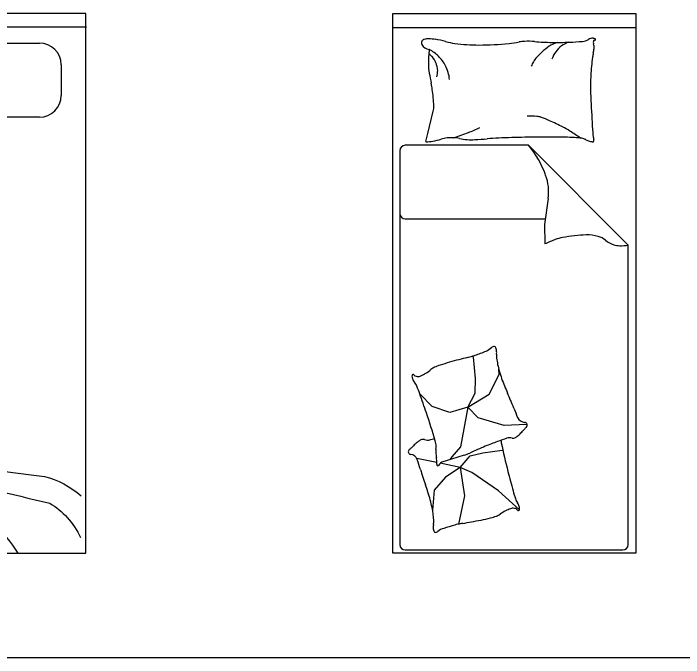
# Model space of a CAD drawing. Header units: millimetres. Extents: x 1787 to 68324, y 1435 to 30835.
# Drawn here: x 16845 to 19327, y 5340 to 7727 of the extents above; entities that cross this region are included whole.
import ezdxf

# ---------------------------------------------------------------- set-up
doc = ezdxf.new("R2010")
doc.units = ezdxf.units.MM
doc.layers.add('www.cad-blocks.net', color=7, linetype='Continuous')
doc.styles.add('DIM_FONT', font='SIMPLEX.shx', dxfattribs={"width": 0.8})

# ---------------------------------------------------------------- blocks, each defined once
blk = doc.blocks.new('A$C5E4A2205')
for p, q in [((0, 2), (0.9, 2)), ((0, 0), (0, 2)), ((0.9, 2), (0.9, 0)), ((0, 1.9476), (0.9, 1.9476)), ((0.1294, 1.5549), (0.1501, 1.6374)), ((0.1219, 1.5249), (0.1294, 1.5549)), ((0.0258, 1.4915), (0.0258, 0.0322)), ((0.5026, 1.5115), (0.0458, 1.5115)), ((0.5026, 1.5115), (0.8716, 1.1417)), ((0.5752, 1.3138), (0.5615, 1.2184)), ((0.0458, 1.2389), (0.5644, 1.2389)), ((0.5615, 1.2184), (0.5633, 1.1459)), ((0.8716, 0.0322), (0.8716, 1.1417)), ((0.2994, 0.727), (0.2945, 0.73)), ((0.3066, 0.6477), (0.2994, 0.727)), ((0.3934, 0.6625), (0.3923, 0.6819)), ((0.3048, 0.5926), (0.3066, 0.6477)), ((0.357, 0.5896), (0.3934, 0.6625)), ((0.1462, 0.5437), (0.0998, 0.5905)), ((0.2784, 0.5409), (0.3048, 0.5926)), ((0.2784, 0.5409), (0.357, 0.5896)), ((0.2106, 0.5217), (0.1462, 0.5437)), ((0.2784, 0.5409), (0.2106, 0.5217)), ((0.2784, 0.5409), (0.251, 0.3941)), ((0.3166, 0.5018), (0.2784, 0.5409)), ((0.4121, 0.4731), (0.3166, 0.5018)), ((0.4953, 0.4773), (0.4121, 0.4731)), ((0.251, 0.3941), (0.2189, 0.3567)), ((0.2862, 0.3605), (0.3332, 0.3725)), ((0.3332, 0.3725), (0.4054, 0.3823)), ((0.1635, 0.3357), (0.0888, 0.3514)), ((0.2178, 0.3485), (0.182, 0.3372)), ((0.2189, 0.3567), (0.2112, 0.3477)), ((0.2642, 0.3631), (0.2178, 0.3485)), ((0.2493, 0.3176), (0.2862, 0.3605)), ((0.2493, 0.3176), (0.1751, 0.3332)), ((0.2493, 0.3176), (0.1957, 0.2824)), ((0.2922, 0.2997), (0.2493, 0.3176)), ((0.2493, 0.3176), (0.266, 0.213)), ((0.3912, 0.2312), (0.2922, 0.2997)), ((0.1957, 0.2824), (0.1535, 0.2335)), ((0.1535, 0.2335), (0.1473, 0.1595)), ((0.4688, 0.1611), (0.3912, 0.2312)), ((0.266, 0.213), (0.2428, 0.1077)), ((0.0458, 0.0122), (0.8516, 0.0122)), ((0.9, 0), (0, 0))]:
    blk.add_line(p, q)
for centre, radius, start, end in [((0.1189, 1.8911), 0.0131, 101.2724, 206.5805), ((0.134, 1.8153), 0.0904, 90, 101.2724), ((0.134, 1.7445), 0.1611, 81.5628, 90), ((0.1129, 1.6025), 0.3048, 74.256, 81.5628), ((0.2613, 2.1289), 0.2422, 254.256, 262.4531), ((0.3192, 2.5656), 0.6827, 262.4531, 270), ((0.3192, 2.9319), 1.049, 270, 276.0867), ((0.3743, 2.4151), 0.5293, 276.0867, 280.1899), ((0.4949, 1.7442), 0.1524, 92.5386, 100.1899), ((0.5009, 1.607), 0.2897, 85.1982, 92.5386), ((0.5983, 2.7658), 0.8732, 265.1982, 269.4243), ((0.6923, 1.6739), 0.234, 110.8603, 117.2396), ((0.6045, 3.3869), 1.4943, 269.4243, 271.9079), ((0.6836, 1.7994), 0.0992, 108.6766, 126.0864), ((0.627, 2.7138), 0.8208, 271.9079, 275.2592), ((0.6973, 1.9501), 0.0539, 275.2592, 300.6513), ((0.7395, 1.8789), 0.0289, 85.6975, 120.6513), ((0.7397, 1.8826), 0.0251, 68.2117, 85.6975), ((0.758, 1.8925), 0.0156, 158.0096, 201.421), ((0.7129, 1.8748), 0.0328, 351.8665, 21.421), ((0.7475, 1.8967), 0.00428, 78.1069, 158.0096), ((0.7488, 1.9031), 0.00232, 258.1069, 19.564), ((0.7478, 1.9028), 0.00342, 19.564, 68.2117), ((0.1377, 1.9005), 0.0342, 206.5805, 265.5998), ((0.6239, 1.8133), 0.4918, 173.7676, 180), ((0.0709, 1.7419), 0.1399, 45.0976, 62.7964), ((0.8158, 1.5669), 0.3916, 128.3886, 133.8115), ((0.6203, 1.8137), 0.0768, 117.2396, 128.3886), ((0.6836, 1.7994), 0.0992, 126.0864, 143.8234), ((0.5018, 1.905), 0.246, 347.8905, 351.8665), ((0.0803, 1.7779), 0.0899, 41.4429, 53.7359), ((0.1082, 1.8026), 0.0526, 25.3551, 41.4429), ((0.0709, 1.7419), 0.1399, 27.3988, 45.0976), ((0.7006, 1.687), 0.2252, 133.8115, 140.9651), ((0.6836, 1.7994), 0.0992, 143.8234, 161.5603), ((1.6446, 1.7162), 0.9131, 172.3191, 176.6313), ((0.9363, 1.8117), 0.1983, 167.8905, 172.3191), ((0.336, 1.8133), 0.204, 180, 189.6844), ((0.0192, 1.7604), 0.1511, 21.8149, 25.3551), ((-0.0314, 1.7402), 0.2056, 18.7799, 21.8149), ((0.6968, 1.7262), 0.2002, 151.6832, 156.9972), ((0.564, 1.7978), 0.0493, 140.9651, 151.6832), ((0.1101, 1.7883), 0.0562, 0, 18.7799), ((0.0747, 1.7883), 0.0915, 345.3149, 0), ((0.0709, 1.7419), 0.1399, 16.515, 27.3988), ((1.0044, 1.9274), 0.882, 189.6844, 192.1984), ((0.0709, 1.7419), 0.1399, 5.6311, 16.515), ((1.4107, 1.73), 0.6787, 176.6313, 181.6331), ((-0.1677, 1.674), 0.3171, 8.0051, 12.1984), ((-0.506, 1.6264), 0.6588, 2.6649, 8.0051), ((2.0969, 1.7495), 1.3652, 181.6331, 183.055), ((14.3498, 2.4035), 13.6356, 183.05496, 183.50486), ((0.0844, 1.6539), 0.0677, 345.9548, 2.6649), ((0.5144, 1.3472), 0.2721, 85.9172, 93.5552), ((0.5296, 1.5607), 0.058, 69.3257, 85.9172), ((0.3712, 1.1409), 0.5066, 65.6735, 69.3257), ((-0.0101, 0.2975), 1.4323, 63.5015, 65.6735), ((0.0071, 2.2452), 0.7387, 291.6577, 293.4844), ((0.0071, 2.2452), 0.7387, 293.4844, 295.3111), ((0.4895, 1.2995), 0.3126, 57.865, 63.5015), ((0.2682, 0.9472), 0.7286, 54.1737, 57.865), ((1.0603, 1.5895), 0.3212, 183.5049, 189.9984), ((0.2148, 1.4198), 0.1197, 96.4341, 107.3864), ((0.2177, 1.3938), 0.1459, 78.4414, 96.4341), ((0.0071, 2.2452), 0.7387, 287.1982, 289.428), ((0.0071, 2.2452), 0.7387, 289.428, 291.6577), ((0.5454, -1.8207), 3.3622, 90.9704, 92.6096), ((0.5853, -4.1767), 5.7185, 89.7135, 90.9704), ((0.6081, 0.3777), 1.164, 86.426, 89.7135), ((0.6716, 1.3939), 0.1459, 77.131, 86.426), ((0.1228, 1.5246), 0.000917, 165.9551, 274.0829), ((0.1036, 1.7938), 0.2708, 274.0829, 279.4841), ((0.1104, 1.7533), 0.2297, 279.4841, 287.3864), ((0.2931, 1.7621), 0.2301, 258.4414, 272.7491), ((0.2367, 2.9355), 1.4048, 272.7491, 274.6176), ((0.4477, 0.3228), 1.2165, 92.6096, 94.6176), ((0.694, 1.492), 0.0453, 62.7159, 77.131), ((0.7499, 1.6004), 0.0767, 242.7159, 253.7788), ((0.7529, 1.6107), 0.0875, 253.7788, 262.8796), ((0.7422, 1.5252), 0.00132, 262.8796, 343.3022), ((0.725, 1.5304), 0.0193, 343.3022, 9.9984), ((0.0458, 1.4915), 0.02, 90, 180), ((0.2138, 1.2722), 0.3751, 20.1488, 39.6445), ((0.3969, 1.3393), 0.1801, 351.8644, 20.1488), ((0.0458, 1.2589), 0.02, 180, 270), ((0.6606, 1.0003), 0.1724, 100.5945, 109.9478), ((0.7345, 0.6054), 0.5741, 91.7887, 100.5945), ((0.7211, 1.0332), 0.1461, 74.2839, 91.7887), ((0.7402, 1.101), 0.0757, 50.6139, 74.2839), ((0.7326, 0.802), 0.3833, 109.9478, 116.2172), ((0.8471, 1.2312), 0.0928, 230.6139, 251.9572), ((0.8424, 1.2168), 0.0776, 251.9572, 268.5957), ((0.8442, 1.2884), 0.1493, 268.5957, 280.5745), ((-0.4373, 2.7294), 2.1295, 290.4063, 291.5663), ((0.3232, 0.8051), 0.0604, 291.5663, 314.7245), ((0.3752, 0.7527), 0.0134, 84.2718, 134.7245), ((0.376, 0.7614), 0.00464, 26.9249, 84.2718), ((0.3439, 0.7451), 0.0407, 8.2734, 26.9249), ((0.3368, 0.7441), 0.0479, 351.845, 8.2734), ((0.5835, -0.557), 1.3185, 103.47, 104.8916), ((0.1747, 1.1496), 0.4363, 283.47, 285.9413), ((0.255, 0.8683), 0.1438, 285.9413, 290.4063), ((0.4341, 0.7301), 0.0504, 171.845, 187.8584), ((0.7249, 0.7702), 0.344, 187.8584, 195.9818), ((0.2226, 0.5472), 0.1572, 107.4686, 115.7025), ((0.6564, -0.8314), 1.6024, 104.8916, 107.4686), ((0.0431, 0.8006), 0.1552, 300.5347, 309.3295), ((0.1825, 0.6305), 0.0648, 115.7025, 129.3295), ((0.8738, 0.8129), 0.4989, 195.9818, 202.7252), ((0.0993, 0.6567), 0.0282, 175.6807, 199.9743), ((0.0747, 0.6586), 0.00355, 102.9099, 175.6807), ((0.118, 0.6635), 0.0481, 199.9743, 218.2144), ((0.075, 0.6571), 0.00504, 36.2082, 102.9099), ((0.0882, 0.6668), 0.0113, 216.2082, 259.2216), ((0.0977, 0.7163), 0.0617, 259.2216, 266.9004), ((0.095, 0.6669), 0.0122, 266.9004, 284.1999), ((0.0903, 0.6856), 0.0315, 284.1999, 296.447), ((-0.0211, 0.9095), 0.2816, 296.447, 300.5347), ((0.0304, 0.5946), 0.0634, 22.336, 38.2144), ((-0.5304, 0.3642), 0.6697, 19.7577, 22.336), ((4.7217, 2.4245), 4.6707, 202.7252, 203.0814), ((-3.7356, -0.7871), 4.0754, 18.7127, 19.7577), ((-4.0658, -1.3203), 4.8815, 22.733, 23.0814), ((-1.0512, -0.0572), 1.613, 21.6478, 22.733), ((2.751, 1.4518), 2.4777, 201.6478, 202.5234), ((-2.2587, -0.2868), 2.516, 16.2375, 18.7127), ((0.4888, 0.5137), 0.0287, 202.5234, 268.4787), ((0.4878, 0.4748), 0.0102, 316.4195, 88.4787), ((0.3483, 0.5657), 0.1741, 311.7107, 318.0181), ((0.0849, 0.8026), 0.5284, 318.0181, 319.0169), ((0.7148, 0.2554), 0.306, 137.7044, 139.0169), ((0.5152, 0.437), 0.0362, 131.1058, 137.7044), ((0.4548, 0.5063), 0.0557, 311.1058, 316.4195), ((-0.0478, 1.2032), 0.8043, 283.2535, 284.5779), ((0.6662, -0.3405), 0.8043, 107.6494, 110.286), ((0.4334, 0.391), 0.0367, 77.184, 107.6494), ((0.4456, 0.4444), 0.0181, 257.184, 301.1267), ((0.4229, 0.4819), 0.0619, 301.1267, 311.7107), ((0.4441, 0.0188), 0.5284, 133.6222, 134.621), ((0.1997, 0.2753), 0.1741, 127.3148, 133.6222), ((0.1317, 0.3645), 0.0619, 116.7309, 127.3148), ((0.112, 0.4037), 0.0181, 72.7881, 116.7309), ((0.1282, 0.456), 0.0367, 252.7881, 283.2535), ((0.0674, 0.3906), 0.0933, 3.3547, 16.2375), ((0.8552, -0.8519), 1.3495, 110.286, 112.3215), ((0.4931, 0.4283), 0.0933, 185.9698, 191.8416), ((2.8643, 0.9255), 2.516, 191.8416, 194.3168), ((0.0675, 0.3765), 0.0102, 132.0237, 264.0828), ((0.098, 0.3427), 0.0557, 126.7099, 132.0237), ((0.0431, 0.4164), 0.0362, 306.7099, 313.3085), ((-0.142, 0.6127), 0.306, 313.3085, 314.621), ((0.2162, 0.3752), 0.057, 170.7213, 182.9115), ((0.3026, 0.3796), 0.1435, 182.9115, 190.1139), ((0.1075, 0.393), 0.0531, 350.7213, 3.3547), ((0.8182, -0.7619), 1.2522, 112.3215, 115.1691), ((0.0635, 0.3379), 0.0287, 18.1275, 84.0828), ((0.0073, 0.327), 0.1564, 3.2154, 10.1139), ((0.2128, 0.5266), 0.1715, 287.4686, 295.1691), ((-2.264, -0.4241), 2.4777, 17.2519, 18.1275), ((0.1705, 0.3288), 0.00736, 170.9738, 194.6131), ((0.1363, 0.3342), 0.0272, 350.9738, 3.2154), ((0.1669, 0.3279), 0.00373, 194.6131, 338.0464), ((0.1875, 0.3196), 0.0184, 107.4686, 158.0464), ((1.6427, 0.7891), 1.613, 197.2519, 198.3371), ((4.3752, 1.3111), 4.0754, 194.3168, 195.3618), ((4.7453, 1.8174), 4.8815, 198.3371, 198.6855), ((-4.3034, -1.2429), 4.6707, 18.3294, 18.6855), ((-0.3433, 0.0691), 0.4989, 11.5859, 18.3294), ((1.0912, 0.4089), 0.6697, 195.3618, 197.9401), ((0.5144, 0.2221), 0.0634, 197.9401, 213.8185), ((0.4217, 0.1601), 0.0481, 15.5784, 33.8185), ((-0.1915, 0.1002), 0.344, 3.4625, 11.5859), ((0.4859, 0.0177), 0.1552, 116.1388, 124.9336), ((0.5416, -0.0958), 0.2816, 112.0511, 116.1388), ((0.4477, 0.136), 0.0315, 99.8041, 112.0511), ((0.4444, 0.1549), 0.0122, 82.5045, 99.8041), ((0.438, 0.1059), 0.0617, 74.8258, 82.5045), ((0.4512, 0.1545), 0.0113, 31.8123, 74.8258), ((0.4651, 0.1631), 0.00504, 211.8123, 278.514), ((0.4653, 0.1617), 0.00355, 278.514, 351.2848), ((0.4409, 0.1654), 0.0282, 351.2848, 15.5784), ((-0.0005, 1.6918), 1.6024, 280.4957, 283.0728), ((0.3264, 0.2841), 0.1572, 283.0728, 291.3067), ((0.36, 0.198), 0.0648, 291.3067, 304.9336), ((0.1975, 0.0966), 0.0479, 167.4492, 183.8775), ((0.1015, 0.1179), 0.0504, 347.4492, 3.4625), ((0.8171, -1.9423), 2.1295, 106.0104, 107.1705), ((0.2694, -0.0336), 0.1438, 101.5454, 106.0104), ((0.328, -0.3202), 0.4363, 99.0742, 101.5454), ((0.0512, 1.4127), 1.3185, 279.0742, 280.4957), ((0.1903, 0.0961), 0.0407, 183.8775, 202.529), ((0.157, 0.0823), 0.00464, 202.529, 259.8759), ((0.1585, 0.0909), 0.0134, 259.8759, 310.3286), ((0.2063, 0.0346), 0.0604, 107.1705, 130.3286), ((0.0458, 0.0322), 0.02, 180, 270), ((0.8516, 0.0322), 0.02, 270, 0)]:
    blk.add_arc(centre, radius, start, end)
at = {"style": 'DIM_FONT', "width": 0.8, "flags": 9}
for tag in ['YSIZE', 'XSIZE']:
    blk.add_attdef(tag, (0, 2), '', height=0.0005, dxfattribs=at)
blk = doc.blocks.new('A$C78FE7E6C')
for p, q in [((1, 2), (0, 2)), ((0, 2), (0, 0)), ((1, 0), (1, 2)), ((0.0024, 1.95), (1.0022, 1.95)), ((0.1802, 1.8901), (0.828, 1.8901)), ((0.1002, 1.6957), (0.1002, 1.8101)), ((0.908, 1.8101), (0.908, 1.6957)), ((0.828, 1.6157), (0.1802, 1.6157)), ((0, 0.3595), (0.5271, 0.1737)), ((0, 0), (1, 0))]:
    blk.add_line(p, q)
for centre, radius, start, end in [((0.1802, 1.8101), 0.08, 90, 180), ((0.828, 1.8101), 0.08, 0, 90), ((0.1802, 1.6957), 0.08, 180, 270), ((0.828, 1.6957), 0.08, 270, 0), ((0.4142, -0.1991), 0.3894, 30.7426, 73.1584)]:
    blk.add_arc(centre, radius, start, end)
at = {"extrusion": (0, 0, -1)}
for centre, major_axis, start_param, end_param in [((-1.772, -27.7443), (0, -28.2041), 3.219973, 3.253211), ((-2.6061, -20.2431), (0, -20.8487), 3.292163, 3.342792), ((0.7756, -0.1321), (0, -0.4248), 3.341795, 3.766582), ((0.7503, -0.1021), (0, -0.319), 3.591934, 4.184669)]:
    blk.add_ellipse(centre, major_axis=major_axis, ratio=0.833333, start_param=start_param, end_param=end_param, dxfattribs=at)
blk = doc.blocks.new('format')
at = {"color": 155, "true_color": 0x546d8e}
blk.add_line((47364.4, 14823.4), (110172.9, 14823.4), dxfattribs=at)

msp = doc.modelspace()

# ---------------------------------------------------------------- block references
at = {"xscale": 1000, "yscale": 1000, "zscale": 1000}
for name, p in [('A$C78FE7E6C', (16113.8, 5727)), ('A$C5E4A2205', (18249.9, 5727))]:
    msp.add_blockref(name, p, dxfattribs=at)
at = {"layer": 'www.cad-blocks.net'}
msp.add_blockref('format', (-41848.5, -9482.9), dxfattribs=at)

doc.saveas('drawing.dxf')
